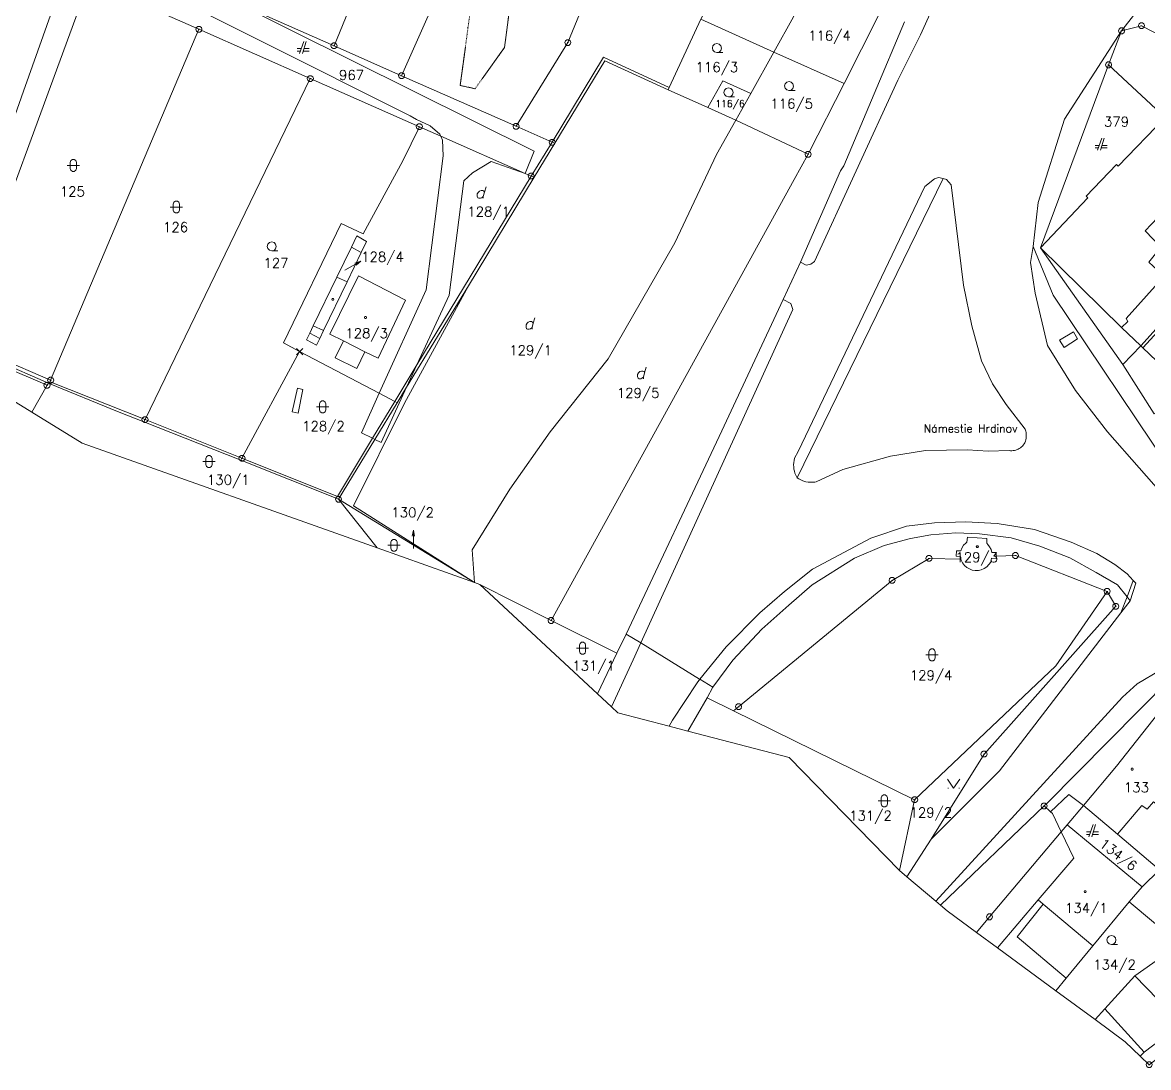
# Model space of a CAD drawing. Extents: x -443817 to 3, y -1171930 to -442383.
# Drawn here: x -443444.5 to -443259.9, y -1170910.7 to -1170739.4 of the extents above; entities that cross this region are included whole.
import ezdxf
from ezdxf.enums import TextEntityAlignment as Align

# ---------------------------------------------------------------- set-up
doc = ezdxf.new("R2010")
doc.units = 0
doc.header["$LTSCALE"] = 0.5
doc.header["$PDMODE"] = 3
doc.header["$PDSIZE"] = 0.5
doc.linetypes.add('DASHDOT', pattern=[25.4, 12.7, -6.35, 0, -6.35])
doc.linetypes.add('DOT', pattern=[0.25, 0, -0.25])
for name, color, linetype, lineweight in [('KATUZ', 7, 'Continuous', 0), ('KLADPAR', 7, 'Continuous', 0), ('ZAPPAR', 7, 'Continuous', 0), ('ZNACKY', 7, 'Continuous', 0), ('ZUOB', 7, 'Continuous', 0)]:
    doc.layers.add(name, color=color, linetype=linetype, lineweight=lineweight)
doc.styles.add('ROMANS', font='romans.shx', dxfattribs={"height": 0.2})

# ---------------------------------------------------------------- blocks, each defined once
blk = doc.blocks.new('$5')
at = {"color": 0}
blk.add_line((-0.12, 0), (0.12, 0), dxfattribs=at)
at = {"color": 0, "flags": 128}
blk.add_lwpolyline([(0.15, 0.48), (0.4, 0.3), (0.5, 0.01), (0.4, -0.28), (0.15, -0.46), (-0.16, -0.46), (-0.41, -0.28), (-0.51, 0.01), (-0.41, 0.3), (-0.16, 0.48), (0.15, 0.48)], dxfattribs=at)
blk = doc.blocks.new('$42')
at = {"color": 0, "flags": 128}
for points in [[(-0.5, 1.5), (-0.4, 1.79), (-0.15, 1.97), (0.16, 1.97), (0.41, 1.79), (0.51, 1.5), (0.51, 0.5), (0.41, 0.21), (0.16, 0.03), (-0.15, 0.03), (-0.4, 0.21), (-0.5, 0.5), (-0.5, 1.5)], [(-1, 1), (0.27, 1), (1, 1)]]:
    blk.add_lwpolyline(points, dxfattribs=at)
blk = doc.blocks.new('$30')
at = {"color": 0, "flags": 128}
blk.add_lwpolyline([(0, 0), (-0.38, 0.1), (-0.65, 0.37), (-0.75, 0.74), (-0.65, 1.11), (-0.38, 1.38), (-0.01, 1.48), (0.36, 1.38), (0.63, 1.11), (0.73, 0.73), (0.63, 0.35), (0.36, 0.08), (-0.02, -0.02), (0.98, -0.02)], dxfattribs=at)
blk = doc.blocks.new('$431')
at = {"color": 0}
blk.add_line((0.63, 0.99), (0.9, 1.89), dxfattribs=at)
at = {"color": 0, "flags": 128}
blk.add_lwpolyline([(0.45, 0), (0.45, 0.27), (0.63, 0.99), (0.54, 1.17), (0.36, 1.26), (0.09, 1.26), (-0.18, 1.17), (-0.36, 0.99), (-0.54, 0.72), (-0.54, 0.36), (-0.45, 0.09), (-0.27, 0), (0, 0), (0.18, 0.09), (0.45, 0.27)], dxfattribs=at)
blk = doc.blocks.new('$45')
at = {"color": 0, "flags": 128}
blk.add_lwpolyline([(0.09, 0.15), (0.18, 0), (0.09, -0.15), (-0.09, -0.15), (-0.18, 0), (-0.09, 0.15), (0.09, 0.15)], dxfattribs=at)
blk = doc.blocks.new('$489')
at = {"color": 0}
blk.add_line((-0.2, 2), (0, 3), dxfattribs=at)
at = {"color": 0, "flags": 128}
blk.add_lwpolyline([(0, 0), (0, 3), (0.2, 2)], dxfattribs=at)
blk = doc.blocks.new('$40')
at = {"color": 0}
for p, q in [((-0.95, 0), (-0.85, 0)), ((0.85, 0), (0.95, 0))]:
    blk.add_line(p, q, dxfattribs=at)
at = {"color": 0, "flags": 128}
blk.add_lwpolyline([(-1, 1.5), (0, 0), (1, 1.5)], dxfattribs=at)
blk = doc.blocks.new('$432')
at = {"color": 0}
for p, q in [((0.1, 2), (-0.6, 0)), ((-0.1, 0), (0.5, 2)), ((-0.32, 0.8), (-1, 0.8)), ((-1, 0.4), (-0.46, 0.4)), ((0.02, 0.4), (1, 0.4)), ((1, 0.8), (0.14, 0.8))]:
    blk.add_line(p, q, dxfattribs=at)

msp = doc.modelspace()

# ---------------------------------------------------------------- linework, layer by layer
at = {"layer": 'KATUZ', "color": 7, "linetype": 'Continuous', "flags": 128}
msp.add_lwpolyline([(-443259.78, -1170910.27), (-443261.25, -1170908.86), (-443263.71, -1170906.5), (-443268.66, -1170902.86), (-443275.09, -1170898.15), (-443284.63, -1170891.14), (-443288.11, -1170888.59), (-443292.91, -1170885.06), (-443293.99, -1170884.14), (-443294.76, -1170883.48), (-443299.5, -1170879.45), (-443300.71, -1170878.42), (-443318.81, -1170859.9), (-443335.45, -1170855.58), (-443338.48, -1170854.79), (-443346.89, -1170852.61), (-443347.95, -1170851.62), (-443350.22, -1170849.5), (-443369.51, -1170831.53), (-443370.39, -1170831.22), (-443386.34, -1170825.55), (-443434.73, -1170808.38), (-443443, -1170803.31), (-443459.84, -1170792.97)], dxfattribs=at)
at = {"layer": 'KLADPAR', "color": 7, "linetype": 'Continuous', "flags": 128}
for points in [[(-443367.82, -1170585.48), (-443399.56, -1170640.54), (-443397.41, -1170653.53), (-443399.03, -1170656.29), (-443401.16, -1170659.91), (-443422.81, -1170697.9), (-443434.14, -1170721.84), (-443434.96, -1170724.16), (-443444.34, -1170750.69), (-443458.29, -1170790.13)], [(-443366.84, -1170713.18), (-443361.36, -1170700.83), (-443345.95, -1170707.67), (-443341.5, -1170709.65), (-443342.15, -1170711.21), (-443342.45, -1170711.9), (-443355.1, -1170742.72), (-443363.58, -1170756.44), (-443382.36, -1170748.14), (-443368.16, -1170716.14)], [(-443258.95, -1170733.88), (-443264.31, -1170740.8), (-443266.44, -1170746.37), (-443277.62, -1170776.37), (-443264.09, -1170795.5), (-443258.99, -1170803.56)], [(-443252.65, -1170744.29), (-443261.04, -1170739.95), (-443264.31, -1170740.8), (-443258.95, -1170733.88)], [(-443258.39, -1170852.77), (-443265.12, -1170861.33), (-443270.55, -1170867.76), (-443273.22, -1170870.93), (-443274.2, -1170872.09), (-443285.96, -1170886.04), (-443288.11, -1170888.59), (-443292.91, -1170885.06), (-443293.99, -1170884.14), (-443294.76, -1170883.48), (-443299.5, -1170879.45), (-443295.53, -1170873.29), (-443286.85, -1170859.36), (-443265.26, -1170835.13), (-443266.68, -1170832.68), (-443281.71, -1170826.81), (-443284.9, -1170826.91), (-443284.9, -1170826.31), (-443285.57, -1170826.3), (-443285.71, -1170825.84), (-443285.98, -1170825.39), (-443286.22, -1170824.97), (-443286.4, -1170824.78), (-443286.38, -1170823.99), (-443289.58, -1170823.8), (-443289.66, -1170824.64), (-443289.86, -1170824.76), (-443290.23, -1170825.13), (-443290.49, -1170825.59), (-443290.65, -1170826.03), (-443291.4, -1170826.03), (-443291.45, -1170826.9), (-443290.7, -1170826.96), (-443290.68, -1170827.11), (-443290.64, -1170827.41), (-443295.88, -1170827.29), (-443301.93, -1170830.89), (-443327.11, -1170851.59), (-443327.94, -1170852.27), (-443332.24, -1170850.11), (-443335.45, -1170855.58), (-443338.48, -1170854.79), (-443346.89, -1170852.61), (-443347.95, -1170851.62), (-443350.22, -1170849.5), (-443347.06, -1170842.82), (-443357.84, -1170837.47), (-443317.98, -1170765.17), (-443315.7, -1170761.03), (-443315.51, -1170760.68), (-443309.8, -1170749.41), (-443304.12, -1170738.19)], [(-443455.61, -1170792.41), (-443440.5, -1170798.9), (-443443, -1170803.31), (-443459.84, -1170792.97)], [(-443254.5, -1170903.57), (-443260.62, -1170908.21), (-443261.25, -1170908.86), (-443263.71, -1170906.5), (-443268.66, -1170902.86), (-443267.06, -1170901.09), (-443262.15, -1170895.69), (-443254.77, -1170890.52)]]:
    msp.add_lwpolyline(points, dxfattribs=at)
for points in [[(-443397.14, -1170661.72), (-443428.95, -1170720.57), (-443429.91, -1170722.35), (-443430.46, -1170723.36), (-443432.13, -1170728.25), (-443433.6, -1170732.58), (-443455.25, -1170791.44), (-443455.44, -1170791.95), (-443455.61, -1170792.41), (-443458.19, -1170791.31), (-443458.3, -1170790.71), (-443458.29, -1170790.13), (-443444.34, -1170750.69), (-443434.96, -1170724.16), (-443434.14, -1170721.84), (-443422.81, -1170697.9), (-443401.16, -1170659.91), (-443397.14, -1170661.72)], [(-443388.55, -1170688.37), (-443379.75, -1170692.33), (-443379.87, -1170692.92), (-443373.88, -1170695.54), (-443393.43, -1170743.25), (-443410.44, -1170735.73), (-443412.09, -1170735), (-443412.05, -1170734.93), (-443388.55, -1170688.37)], [(-443370.8, -1170696.88), (-443370.65, -1170696.58), (-443361.36, -1170700.83), (-443366.84, -1170713.18), (-443368.16, -1170716.14), (-443382.36, -1170748.14), (-443393.43, -1170743.25), (-443373.88, -1170695.54), (-443370.8, -1170696.88)], [(-443323.93, -1170718.46), (-443324.28, -1170719.22), (-443327.38, -1170727.31), (-443327.54, -1170727.61), (-443333.31, -1170738.9), (-443338.49, -1170750.09), (-443338.67, -1170750.47), (-443349.01, -1170745.72), (-443357.22, -1170759.23), (-443357.67, -1170759.06), (-443363.58, -1170756.44), (-443355.1, -1170742.72), (-443342.45, -1170711.9), (-443342.15, -1170711.21), (-443327.82, -1170716.91), (-443323.93, -1170718.46)], [(-443382.36, -1170748.14), (-443363.58, -1170756.44), (-443357.67, -1170759.06), (-443357.22, -1170759.23), (-443360.61, -1170764.8), (-443361.11, -1170764.59), (-443362.1, -1170764.15), (-443375.93, -1170758.05), (-443379.45, -1170756.5), (-443397.33, -1170748.62), (-443415.59, -1170740.54), (-443433.6, -1170732.58), (-443432.13, -1170728.25), (-443430.46, -1170723.36), (-443428.7, -1170727.66), (-443426.76, -1170728.52), (-443412.09, -1170735), (-443410.44, -1170735.73), (-443393.43, -1170743.25), (-443382.36, -1170748.14)], [(-443333.31, -1170738.9), (-443327.54, -1170727.61), (-443327.38, -1170727.31), (-443316.02, -1170732.12), (-443315.65, -1170732.3), (-443318.09, -1170738.5), (-443321.32, -1170744.26), (-443333.31, -1170738.9)], [(-443440, -1170798.31), (-443440.12, -1170798.6), (-443440.24, -1170798.55), (-443440.5, -1170798.9), (-443455.61, -1170792.41), (-443455.44, -1170791.95), (-443455.25, -1170791.44), (-443433.6, -1170732.58), (-443415.59, -1170740.54), (-443439.9, -1170798.07), (-443440, -1170798.31)], [(-443305.93, -1170736.84), (-443306.1, -1170737.29), (-443304.12, -1170738.19), (-443309.8, -1170749.41), (-443321.32, -1170744.26), (-443318.09, -1170738.5), (-443315.65, -1170732.3), (-443312.65, -1170733.7), (-443305.93, -1170736.84)], [(-443440.12, -1170798.6), (-443440, -1170798.31), (-443439.9, -1170798.07), (-443415.59, -1170740.54), (-443397.33, -1170748.62), (-443424.43, -1170804.52), (-443424.6, -1170804.87), (-443428.95, -1170803.21), (-443440.12, -1170798.6)], [(-443338.67, -1170750.47), (-443338.49, -1170750.09), (-443333.31, -1170738.9), (-443321.32, -1170744.26), (-443325.12, -1170751.05), (-443329.7, -1170749), (-443332.16, -1170753.38), (-443338.67, -1170750.47)], [(-443228.39, -1170759.45), (-443230.32, -1170761.97), (-443232.15, -1170764.13), (-443235.28, -1170767.82), (-443236.37, -1170768.7), (-443232.9, -1170772.21), (-443227.26, -1170777.93), (-443227.71, -1170778.38), (-443230.52, -1170781.25), (-443236.26, -1170775.41), (-443236.53, -1170775.14), (-443241.83, -1170769.75), (-443242.87, -1170768.7), (-443243.3, -1170768.26), (-443247.28, -1170764.22), (-443248.07, -1170764.88), (-443250.06, -1170762.66), (-443249.32, -1170761.92), (-443257.15, -1170755.01), (-443266.44, -1170746.37), (-443264.31, -1170740.8), (-443261.04, -1170739.95), (-443252.65, -1170744.29), (-443228.39, -1170759.45)], [(-443357.22, -1170759.23), (-443349.01, -1170745.72), (-443338.67, -1170750.47), (-443332.16, -1170753.38), (-443327.58, -1170755.43), (-443330.74, -1170761.08), (-443337.54, -1170775.53), (-443348.49, -1170794.54), (-443358.01, -1170806.51), (-443364.59, -1170815.91), (-443370.81, -1170825.87), (-443370.39, -1170831.22), (-443392.7, -1170817.58), (-443386.73, -1170807.76), (-443383.07, -1170801.75), (-443381.54, -1170799.23), (-443371.37, -1170782.61), (-443360.61, -1170764.8), (-443357.22, -1170759.23)], [(-443309.8, -1170749.41), (-443315.51, -1170760.68), (-443315.7, -1170761.03), (-443327.58, -1170755.43), (-443325.12, -1170751.05), (-443321.32, -1170744.26), (-443309.8, -1170749.41)], [(-443257.15, -1170755.01), (-443264.87, -1170762.96), (-443265.16, -1170762.69), (-443270.11, -1170767.9), (-443269.82, -1170768.17), (-443277.62, -1170776.37), (-443266.44, -1170746.37), (-443257.15, -1170755.01)], [(-443424.6, -1170804.87), (-443424.43, -1170804.52), (-443397.33, -1170748.62), (-443379.45, -1170756.5), (-443382.15, -1170762.1), (-443388.65, -1170774.09), (-443392.26, -1170772.36), (-443401.73, -1170791.94), (-443399.08, -1170793.38), (-443408.53, -1170810.86), (-443408.7, -1170811.17), (-443424.6, -1170804.87)], [(-443230.52, -1170781.25), (-443234.22, -1170784.91), (-443237.56, -1170788.28), (-443242.23, -1170792.93), (-443243.48, -1170794.08), (-443253.72, -1170784.15), (-443261.17, -1170792.42), (-443264.09, -1170795.5), (-443277.62, -1170776.37), (-443269.82, -1170768.17), (-443270.11, -1170767.9), (-443265.16, -1170762.69), (-443264.87, -1170762.96), (-443257.15, -1170755.01), (-443249.32, -1170761.92), (-443250.06, -1170762.66), (-443248.07, -1170764.88), (-443247.28, -1170764.22), (-443243.3, -1170768.26), (-443242.87, -1170768.7), (-443241.83, -1170769.75), (-443236.53, -1170775.14), (-443236.26, -1170775.41), (-443230.52, -1170781.25)], [(-443399.08, -1170793.38), (-443401.73, -1170791.94), (-443392.26, -1170772.36), (-443388.65, -1170774.09), (-443382.15, -1170762.1), (-443379.45, -1170756.5), (-443375.93, -1170758.05), (-443362.1, -1170764.15), (-443361.11, -1170764.59), (-443360.61, -1170764.8), (-443371.37, -1170782.61), (-443381.54, -1170799.23), (-443383.07, -1170801.75), (-443383.47, -1170801.54), (-443386.02, -1170800.2), (-443399.08, -1170793.38)], [(-443337.54, -1170775.53), (-443330.74, -1170761.08), (-443327.58, -1170755.43), (-443315.7, -1170761.03), (-443317.98, -1170765.17), (-443357.84, -1170837.47), (-443369.51, -1170831.53), (-443370.39, -1170831.22), (-443370.81, -1170825.87), (-443364.59, -1170815.91), (-443358.01, -1170806.51), (-443348.49, -1170794.54), (-443337.54, -1170775.53)], [(-443389.7, -1170774.39), (-443390.6, -1170776.25), (-443392.98, -1170781.16), (-443396.84, -1170789.13), (-443397.42, -1170790.34), (-443397.96, -1170791.45), (-443396.31, -1170792.31), (-443395.77, -1170791.2), (-443395.15, -1170789.91), (-443391.31, -1170781.95), (-443388.97, -1170777.11), (-443388.09, -1170775.31), (-443389.7, -1170774.39)], [(-443390.6, -1170776.25), (-443389.7, -1170774.39), (-443388.09, -1170775.31), (-443388.97, -1170777.11), (-443391.31, -1170781.95), (-443395.15, -1170789.91), (-443395.77, -1170791.2), (-443396.31, -1170792.31), (-443397.96, -1170791.45), (-443397.42, -1170790.34), (-443396.84, -1170789.13), (-443392.98, -1170781.16), (-443390.6, -1170776.25)], [(-443386.21, -1170794.47), (-443381.74, -1170784.94), (-443389.41, -1170780.96), (-443394.12, -1170790.51), (-443391.91, -1170791.62), (-443393.23, -1170794.38), (-443389.71, -1170796.16), (-443388.37, -1170793.41), (-443386.21, -1170794.47)], [(-443381.74, -1170784.94), (-443386.21, -1170794.47), (-443388.37, -1170793.41), (-443389.71, -1170796.16), (-443393.23, -1170794.38), (-443391.91, -1170791.62), (-443394.12, -1170790.51), (-443389.41, -1170780.96), (-443381.74, -1170784.94)], [(-443243.48, -1170794.08), (-443243.93, -1170794.37), (-443245.79, -1170795.56), (-443253.01, -1170800.18), (-443256.83, -1170802.46), (-443258.99, -1170803.56), (-443264.09, -1170795.5), (-443261.17, -1170792.42), (-443253.72, -1170784.15), (-443243.48, -1170794.08)], [(-443386.02, -1170800.2), (-443383.47, -1170801.54), (-443383.07, -1170801.75), (-443386.73, -1170807.76), (-443392.7, -1170817.58), (-443393.1, -1170817.39), (-443408.7, -1170811.17), (-443408.53, -1170810.86), (-443399.08, -1170793.38), (-443386.02, -1170800.2)], [(-443408.7, -1170811.17), (-443393.1, -1170817.39), (-443392.7, -1170817.58), (-443386.34, -1170825.55), (-443434.73, -1170808.38), (-443443, -1170803.31), (-443440.5, -1170798.9), (-443440.24, -1170798.55), (-443440.12, -1170798.6), (-443428.95, -1170803.21), (-443424.6, -1170804.87), (-443408.7, -1170811.17)], [(-443290.62, -1170827.58), (-443290.64, -1170827.41), (-443290.68, -1170827.11), (-443290.7, -1170826.96), (-443291.45, -1170826.9), (-443291.4, -1170826.03), (-443290.65, -1170826.03), (-443290.49, -1170825.59), (-443290.23, -1170825.13), (-443289.86, -1170824.76), (-443289.66, -1170824.64), (-443289.58, -1170823.8), (-443286.38, -1170823.99), (-443286.4, -1170824.78), (-443286.22, -1170824.97), (-443285.98, -1170825.39), (-443285.71, -1170825.84), (-443285.57, -1170826.3), (-443284.9, -1170826.31), (-443284.9, -1170826.91), (-443284.9, -1170827.24), (-443284.9, -1170827.27), (-443285.63, -1170827.26), (-443285.76, -1170827.88), (-443286.07, -1170828.27), (-443286.43, -1170828.65), (-443286.85, -1170828.91), (-443287.32, -1170829.16), (-443287.76, -1170829.27), (-443288.3, -1170829.28), (-443288.79, -1170829.2), (-443289.27, -1170829.01), (-443289.71, -1170828.79), (-443290.09, -1170828.43), (-443290.42, -1170828.02), (-443290.62, -1170827.58)], [(-443290.64, -1170827.41), (-443290.62, -1170827.58), (-443290.42, -1170828.02), (-443290.09, -1170828.43), (-443289.71, -1170828.79), (-443289.27, -1170829.01), (-443288.79, -1170829.2), (-443288.3, -1170829.28), (-443287.76, -1170829.27), (-443287.32, -1170829.16), (-443286.85, -1170828.91), (-443286.43, -1170828.65), (-443286.07, -1170828.27), (-443285.76, -1170827.88), (-443285.63, -1170827.26), (-443284.9, -1170827.27), (-443284.9, -1170827.24), (-443284.9, -1170826.91), (-443281.71, -1170826.81), (-443266.68, -1170832.68), (-443275.08, -1170844.88), (-443298.24, -1170866.85), (-443327.94, -1170852.27), (-443327.11, -1170851.59), (-443301.93, -1170830.89), (-443295.88, -1170827.29), (-443290.64, -1170827.41)], [(-443299.5, -1170879.45), (-443300.71, -1170878.42), (-443298.24, -1170866.85), (-443275.08, -1170844.88), (-443266.68, -1170832.68), (-443265.26, -1170835.13), (-443286.85, -1170859.36), (-443295.53, -1170873.29), (-443299.5, -1170879.45)], [(-443298.24, -1170866.85), (-443300.71, -1170878.42), (-443318.81, -1170859.9), (-443335.45, -1170855.58), (-443332.24, -1170850.11), (-443327.94, -1170852.27), (-443298.24, -1170866.85)], [(-443258.39, -1170852.77), (-443252.89, -1170857.8), (-443257.5, -1170863.45), (-443254.02, -1170866.26), (-443249.33, -1170869.77), (-443252.93, -1170873.29), (-443258.1, -1170878.35), (-443264.99, -1170872.49), (-443270.55, -1170867.76), (-443265.12, -1170861.33), (-443258.39, -1170852.77)], [(-443264.99, -1170872.49), (-443258.1, -1170878.35), (-443260.91, -1170881.1), (-443273.22, -1170870.93), (-443270.55, -1170867.76), (-443264.99, -1170872.49)], [(-443275.09, -1170898.15), (-443284.63, -1170891.14), (-443288.11, -1170888.59), (-443285.96, -1170886.04), (-443274.2, -1170872.09), (-443273.22, -1170870.93), (-443260.91, -1170881.1), (-443263.04, -1170883.57), (-443269.01, -1170890.8), (-443273.4, -1170896.1), (-443275.09, -1170898.15)], [(-443254.77, -1170890.52), (-443263.04, -1170883.57), (-443260.91, -1170881.1), (-443258.1, -1170878.35), (-443252.93, -1170873.29), (-443247.6, -1170878.46), (-443245.24, -1170881.43), (-443250.06, -1170887.43), (-443254.77, -1170890.52)], [(-443235.26, -1170889.03), (-443224.56, -1170880.87), (-443223.31, -1170882.75), (-443237.5, -1170893.3), (-443259.78, -1170910.27), (-443261.25, -1170908.86), (-443260.62, -1170908.21), (-443254.5, -1170903.57), (-443252.38, -1170901.96), (-443252.07, -1170902.37), (-443246.89, -1170897.99), (-443244.25, -1170895.88), (-443244.19, -1170895.84), (-443235.26, -1170889.03)], [(-443268.66, -1170902.86), (-443275.09, -1170898.15), (-443273.4, -1170896.1), (-443269.01, -1170890.8), (-443263.04, -1170883.57), (-443254.77, -1170890.52), (-443262.15, -1170895.69), (-443267.06, -1170901.09), (-443268.66, -1170902.86)]]:
    msp.add_lwpolyline(points, close=True, dxfattribs=at)
at = {"layer": 'KLADPAR', "color": 7, "linetype": 'DASHDOT'}
msp.add_lwpolyline([(-443366.84, -1170713.18), (-443363.02, -1170713.23), (-443360.92, -1170717.35), (-443359.42, -1170723.15), (-443359.6, -1170728.68), (-443364.69, -1170737.37), (-443365.48, -1170743.51), (-443370.31, -1170750.27), (-443372.77, -1170749.74), (-443368.16, -1170716.14)], dxfattribs=at)
at = {"layer": 'KLADPAR', "color": 7, "linetype": 'DOT'}
msp.add_lwpolyline([(-443368.16, -1170716.14), (-443372.77, -1170749.74), (-443370.31, -1170750.27), (-443365.48, -1170743.51), (-443364.69, -1170737.37), (-443359.6, -1170728.68), (-443359.42, -1170723.15), (-443360.92, -1170717.35), (-443363.02, -1170713.23)], dxfattribs=at)
at = {"layer": 'KLADPAR', "color": 7, "linetype": 'Continuous'}
msp.add_point((-443399.08, -1170793.38), dxfattribs=at)
msp.add_point((-443399.08, -1170793.38), dxfattribs=at)
for points in [[(-443332.16, -1170753.38), (-443329.7, -1170749), (-443325.12, -1170751.05), (-443327.58, -1170755.43)], [(-443386.34, -1170825.55), (-443392.7, -1170817.58), (-443370.39, -1170831.22)], [(-443350.22, -1170849.5), (-443369.51, -1170831.53), (-443357.84, -1170837.47), (-443347.06, -1170842.82)]]:
    msp.add_3dface(points, dxfattribs=at)
at = {"layer": 'ZAPPAR', "color": 7, "linetype": 'Continuous'}
for p, q in [((-443309.85, -1170762.9), (-443299.93, -1170739.33)), ((-443361.11, -1170764.59), (-443357.67, -1170759.06)), ((-443361.11, -1170764.59), (-443379.84, -1170795.54)), ((-443293.54, -1170765), (-443317.52, -1170814.06)), ((-443390.6, -1170776.25), (-443388.97, -1170777.11)), ((-443316.93, -1170778.7), (-443319.8, -1170784.85)), ((-443392.98, -1170781.16), (-443391.31, -1170781.95)), ((-443397.42, -1170790.34), (-443395.77, -1170791.2)), ((-443396.84, -1170789.13), (-443395.15, -1170789.91)), ((-443455.44, -1170791.95), (-443440.24, -1170798.55)), ((-443455.25, -1170791.44), (-443439.9, -1170798.07)), ((-443391.91, -1170791.62), (-443388.37, -1170793.41)), ((-443440, -1170798.31), (-443424.43, -1170804.52)), ((-443383.47, -1170801.54), (-443387.12, -1170807.57)), ((-443424.43, -1170804.52), (-443408.53, -1170810.86)), ((-443262.39, -1170830.9), (-443263.41, -1170833.57)), ((-443263.41, -1170833.57), (-443264.41, -1170836.21)), ((-443347.06, -1170842.82), (-443345.55, -1170839.67)), ((-443333.5, -1170847.05), (-443343.14, -1170841.14)), ((-443347.06, -1170842.82), (-443350.22, -1170849.5)), ((-443332.24, -1170850.11), (-443331.35, -1170848.37)), ((-443262.15, -1170895.69), (-443258.39, -1170899.57)), ((-443260.62, -1170908.21), (-443267.06, -1170901.09))]:
    msp.add_line(p, q, dxfattribs=at)
at = {"layer": 'ZAPPAR', "color": 7, "linetype": 'Continuous', "flags": 128}
for points in [[(-443288.22, -1170661.08), (-443277.51, -1170673.54), (-443275.36, -1170677.36), (-443274.3, -1170682.72), (-443275.06, -1170691.02), (-443281.32, -1170706.17), (-443297.28, -1170741.43), (-443300.99, -1170748.89), (-443314.67, -1170778.59), (-443315.26, -1170779.05), (-443316.02, -1170779.22), (-443316.93, -1170778.7)], [(-443432.13, -1170728.25), (-443429.61, -1170730.29), (-443380.97, -1170754.71), (-443379.9, -1170755.35), (-443377.65, -1170756.37), (-443376.07, -1170757.72), (-443375.93, -1170758.05)], [(-443410.44, -1170735.73), (-443360.6, -1170760.49), (-443362.1, -1170764.15)], [(-443264.31, -1170740.8), (-443273.69, -1170755.28), (-443278.01, -1170768.93), (-443278.82, -1170776.14)], [(-443338.49, -1170750.09), (-443349.26, -1170745.12), (-443357.67, -1170759.06)], [(-443375.93, -1170758.05), (-443375.66, -1170758.7), (-443375.52, -1170761.26), (-443378.34, -1170783.25), (-443386.02, -1170800.2)], [(-443362.1, -1170764.15), (-443367.7, -1170762.23), (-443370.74, -1170764.08), (-443372.14, -1170765.37), (-443374.58, -1170784.13), (-443379.84, -1170795.54)], [(-443250.06, -1170762.66), (-443260.44, -1170773.59), (-443257.85, -1170776.24), (-443259.85, -1170778.7), (-443257.02, -1170781.34), (-443257.88, -1170782.46), (-443258.33, -1170782.1), (-443263.58, -1170787.97), (-443263.27, -1170788.42), (-443264.31, -1170789.42)], [(-443316.93, -1170778.7), (-443310.38, -1170763.73), (-443309.85, -1170762.9)], [(-443245.77, -1170830.03), (-443256.45, -1170812.52), (-443275.53, -1170784.12), (-443278.82, -1170776.14), (-443279.24, -1170778.77), (-443278.5, -1170783.8), (-443276.45, -1170792.35), (-443271.86, -1170799.74), (-443266.6, -1170806.53), (-443245.83, -1170830.14)], [(-443277.62, -1170776.37), (-443264.31, -1170789.42), (-443261.17, -1170792.42)], [(-443371.37, -1170782.61), (-443381.87, -1170801.81), (-443390.27, -1170818.68), (-443370.39, -1170831.22)], [(-443319.8, -1170784.85), (-443329.84, -1170806.37), (-443345.55, -1170839.67), (-443343.14, -1170841.14)], [(-443343.14, -1170841.14), (-443318.21, -1170786.45), (-443318.52, -1170785.51), (-443319.8, -1170784.85)], [(-443243.93, -1170794.37), (-443253.54, -1170784.83), (-443260.8, -1170792.77)], [(-443261.17, -1170792.42), (-443260.8, -1170792.77), (-443253.01, -1170800.18)], [(-443383.47, -1170801.54), (-443379.84, -1170795.54), (-443381.54, -1170799.23)], [(-443386.73, -1170807.76), (-443385.7, -1170808.26), (-443381.54, -1170799.23)], [(-443386.02, -1170800.2), (-443388.96, -1170806.68), (-443387.12, -1170807.57)], [(-443386.73, -1170807.76), (-443387.12, -1170807.57), (-443392.88, -1170817.1), (-443408.53, -1170810.86)], [(-443262.39, -1170830.9), (-443263.37, -1170829.79), (-443265.4, -1170828.27), (-443268.38, -1170826.46), (-443272.6, -1170824.63), (-443278.61, -1170822.51), (-443284.72, -1170821.55), (-443289.82, -1170821.27), (-443294.98, -1170821.44), (-443299.59, -1170821.97), (-443305.41, -1170823.94), (-443314.99, -1170829.03), (-443319.59, -1170832.68), (-443323.61, -1170836.2), (-443329.13, -1170841.79), (-443333.44, -1170847.09)], [(-443318.86, -1170834.93), (-443315.06, -1170831.61), (-443308.11, -1170827.25), (-443303.21, -1170825.18), (-443298.91, -1170824), (-443295.56, -1170823.4), (-443291.51, -1170823.09)], [(-443291.51, -1170823.09), (-443287.62, -1170823.23), (-443282.44, -1170823.89), (-443277.72, -1170825.26), (-443272.8, -1170827.19), (-443268.49, -1170829.58), (-443264.99, -1170831.62), (-443263.41, -1170833.57)], [(-443262.88, -1170834.22), (-443262, -1170831.35), (-443262.39, -1170830.9)], [(-443264.41, -1170836.21), (-443262.88, -1170834.22), (-443263.41, -1170833.57)], [(-443331.35, -1170848.37), (-443328.06, -1170843.97), (-443323.28, -1170838.86), (-443318.86, -1170834.93)], [(-443295.53, -1170873.29), (-443284.32, -1170862.08), (-443264.41, -1170836.21)], [(-443347.95, -1170851.62), (-443344.39, -1170843.88), (-443343.14, -1170841.14)], [(-443294.76, -1170883.48), (-443264.18, -1170850.05), (-443261.76, -1170847.85), (-443257.87, -1170845.56), (-443254.5, -1170845.16), (-443256.36, -1170847.04), (-443276.59, -1170867.46), (-443277.01, -1170867.86)], [(-443338.48, -1170854.79), (-443337.95, -1170853.77), (-443333.9, -1170847.65), (-443333.44, -1170847.09)], [(-443331.35, -1170848.37), (-443333.44, -1170847.09), (-443333.5, -1170847.05)], [(-443270.55, -1170867.76), (-443272.98, -1170865.98), (-443275.95, -1170868.82), (-443275.61, -1170869.12), (-443274.2, -1170872.09)], [(-443293.99, -1170884.14), (-443277.01, -1170867.86), (-443275.95, -1170868.82)], [(-443264.99, -1170872.49), (-443261, -1170867.77), (-443260.13, -1170868.4), (-443259.05, -1170867.16), (-443256.42, -1170869.19), (-443254.02, -1170866.26)], [(-443274.2, -1170872.09), (-443272.15, -1170876.39), (-443277.96, -1170883.26)], [(-443269.01, -1170890.8), (-443277.15, -1170883.95), (-443277.96, -1170883.26), (-443284.63, -1170891.14)], [(-443273.4, -1170896.1), (-443281.42, -1170889.32), (-443277.15, -1170883.95)]]:
    msp.add_lwpolyline(points, dxfattribs=at)
msp.add_lwpolyline([(-443290.23, -1170782.5), (-443292.27, -1170766.06), (-443293.03, -1170765.16), (-443293.54, -1170765), (-443294.31, -1170764.82), (-443295, -1170765.07), (-443296.55, -1170766.33), (-443317.35, -1170809.73), (-443317.92, -1170810.86), (-443318.01, -1170811.21), (-443318.06, -1170811.56), (-443318.08, -1170811.92), (-443318.07, -1170812.29), (-443318.03, -1170812.63), (-443317.96, -1170812.98), (-443317.86, -1170813.32), (-443317.73, -1170813.65), (-443317.52, -1170814.06), (-443317.23, -1170814.25), (-443316.91, -1170814.41), (-443316.58, -1170814.55), (-443316.23, -1170814.66), (-443316.06, -1170814.7), (-443315.7, -1170814.76), (-443315.34, -1170814.8), (-443314.98, -1170814.8), (-443314.62, -1170814.76), (-443314.36, -1170814.72), (-443310.02, -1170812.72), (-443302.18, -1170810.53), (-443296.45, -1170809.59), (-443289.6, -1170809.46), (-443286.19, -1170809.67), (-443282.74, -1170809.59), (-443282.51, -1170809.62), (-443282.29, -1170809.62), (-443282.07, -1170809.6), (-443281.86, -1170809.56), (-443281.64, -1170809.51), (-443281.44, -1170809.44), (-443281.24, -1170809.35), (-443281.09, -1170809.26), (-443280.9, -1170809.14), (-443280.73, -1170809), (-443280.57, -1170808.85), (-443280.42, -1170808.69), (-443280.29, -1170808.51), (-443280.18, -1170808.32), (-443280.07, -1170808.08), (-443280, -1170807.82), (-443279.96, -1170807.57), (-443279.93, -1170807.31), (-443279.93, -1170807.17), (-443279.94, -1170806.92), (-443279.98, -1170806.66), (-443280.03, -1170806.41), (-443280.14, -1170806.08), (-443283.25, -1170802.04), (-443285.49, -1170798.68), (-443287.3, -1170794.9), (-443288.86, -1170789.15), (-443290.23, -1170782.5)], close=True, dxfattribs=at)
at = {"layer": 'ZAPPAR', "color": 7, "linetype": 'Continuous'}
for points in [[(-443272.22, -1170790.11), (-443274.48, -1170791.48), (-443273.74, -1170792.69), (-443271.53, -1170791.29)], [(-443399.45, -1170799.34), (-443400.3, -1170803.25), (-443399.3, -1170803.46), (-443398.53, -1170799.59)]]:
    msp.add_3dface(points, dxfattribs=at)
at = {"layer": 'ZUOB', "color": 7, "linetype": 'Continuous', "flags": 128}
msp.add_lwpolyline([(-443259.78, -1170910.27), (-443261.25, -1170908.86), (-443263.71, -1170906.5), (-443268.66, -1170902.86), (-443275.09, -1170898.15), (-443284.63, -1170891.14), (-443288.11, -1170888.59), (-443292.91, -1170885.06), (-443293.99, -1170884.14), (-443294.76, -1170883.48), (-443299.5, -1170879.45), (-443300.71, -1170878.42), (-443298.24, -1170866.85), (-443327.94, -1170852.27), (-443332.24, -1170850.11), (-443335.45, -1170855.58), (-443338.48, -1170854.79), (-443346.89, -1170852.61), (-443347.95, -1170851.62), (-443350.22, -1170849.5), (-443347.06, -1170842.82), (-443357.84, -1170837.47), (-443369.51, -1170831.53), (-443370.39, -1170831.22), (-443386.34, -1170825.55), (-443434.73, -1170808.38), (-443443, -1170803.31), (-443459.84, -1170792.97)], dxfattribs=at)
msp.add_lwpolyline([(-443300.71, -1170878.42), (-443318.81, -1170859.9), (-443335.45, -1170855.58), (-443332.24, -1170850.11), (-443327.94, -1170852.27), (-443298.24, -1170866.85), (-443300.71, -1170878.42)], close=True, dxfattribs=at)
at = {"layer": 'ZUOB', "color": 7, "linetype": 'Continuous'}
msp.add_3dface([(-443369.51, -1170831.53), (-443357.84, -1170837.47), (-443347.06, -1170842.82), (-443350.22, -1170849.5)], dxfattribs=at)

# ---------------------------------------------------------------- block references
at = {"layer": 'KLADPAR', "color": 7, "linetype": 'Continuous'}
for name, p in [('$432', (-443398.5, -1170744.51)), ('$30', (-443330.66, -1170744.34)), ('$30', (-443318.83, -1170750.57)), ('$30', (-443328.75, -1170751.61)), ('$432', (-443267.66, -1170760.37)), ('$42', (-443436.18, -1170763.86)), ('$431', (-443369.41, -1170768.24)), ('$42', (-443419.29, -1170770.68)), ('$30', (-443403.64, -1170776.86)), ('$45', (-443393.63, -1170784.8)), ('$45', (-443388.28, -1170787.79)), ('$431', (-443361.42, -1170789.71)), ('$431', (-443343.14, -1170797.83)), ('$42', (-443395.31, -1170803.43)), ('$42', (-443413.94, -1170812.4)), ('$489', (-443380.43, -1170825.65)), ('$42', (-443383.61, -1170826.12)), ('$45', (-443287.97, -1170825.34)), ('$42', (-443352.69, -1170843)), ('$42', (-443295.39, -1170844.09)), ('$45', (-443262.57, -1170861.82)), ('$40', (-443291.85, -1170864.96)), ('$42', (-443303.22, -1170868.03)), ('$432', (-443269.07, -1170872.91)), ('$45', (-443270.28, -1170881.9)), ('$30', (-443265.96, -1170890.56))]:
    msp.add_blockref(name, p, dxfattribs=at)
at = {"layer": 'KLADPAR', "color": 7, "linetype": 'Continuous', "rotation": 299.943413}
msp.add_blockref('$489', (-443391.66, -1170780.03), dxfattribs=at)
at = {"layer": 'ZNACKY', "color": 7, "linetype": 'Continuous'}
for p in [(-443415.59, -1170740.54), (-443264.31, -1170740.8), (-443261.04, -1170739.95), (-443355.1, -1170742.72), (-443393.43, -1170743.25), (-443266.44, -1170746.37), (-443382.36, -1170748.14), (-443397.33, -1170748.62), (-443379.45, -1170756.5), (-443363.58, -1170756.44), (-443357.67, -1170759.06), (-443315.7, -1170761.03), (-443361.11, -1170764.59), (-443439.9, -1170798.07), (-443440.5, -1170798.9), (-443424.43, -1170804.52), (-443408.53, -1170810.86), (-443392.7, -1170817.58), (-443295.88, -1170827.29), (-443281.71, -1170826.81), (-443301.93, -1170830.89), (-443266.68, -1170832.68), (-443265.26, -1170835.13), (-443357.84, -1170837.47), (-443327.11, -1170851.59), (-443286.85, -1170859.36), (-443298.24, -1170866.85), (-443277.01, -1170867.86), (-443285.96, -1170886.04), (-443259.78, -1170910.27)]:
    msp.add_blockref('$5', p, dxfattribs=at)

# ---------------------------------------------------------------- texts
at = {"layer": 'KLADPAR', "color": 7, "linetype": 'Continuous', "style": 'ROMANS'}
for s, height, p in [('116/4', 1.6, (-443312.2, -1170740.78)), ('116/3', 1.6, (-443330.66, -1170745.94)), ('967', 1.6, (-443390.57, -1170747.24)), ('116/5', 1.6, (-443318.4, -1170751.92)), ('116/6', 1.1, (-443328.51, -1170752.18)), ('379', 1.6, (-443265.14, -1170754.88)), ('125', 1.6, (-443436.34, -1170766.33)), ('128/1', 1.6, (-443368.09, -1170769.62)), ('126', 1.6, (-443419.42, -1170772.17)), ('128/4', 1.6, (-443385.49, -1170777.03)), ('127', 1.6, (-443402.96, -1170778.06)), ('128/3', 1.6, (-443388.09, -1170789.56)), ('129/1', 1.6, (-443361.21, -1170792.35)), ('129/5', 1.6, (-443343.58, -1170799.35)), ('128/2', 1.6, (-443395.17, -1170804.79)), ('130/1', 1.6, (-443410.78, -1170813.6)), ('130/2', 1.6, (-443380.55, -1170818.94)), ('129/3', 1.6, (-443288.06, -1170826.29)), ('131/1', 1.6, (-443350.87, -1170844.07)), ('129/4', 1.6, (-443295.54, -1170845.64)), ('133', 1.6, (-443261.87, -1170864.02)), ('129/2', 1.6, (-443295.58, -1170868.13)), ('131/2', 1.6, (-443305.48, -1170868.66)), ('134/1', 1.6, (-443270.08, -1170883.8)), ('134/2', 1.6, (-443265.46, -1170893.06))]:
    msp.add_text(s, height=height, dxfattribs=at).set_placement(p, align=Align.TOP_CENTER)
msp.add_text('134/6', height=1.6, rotation=322.461, dxfattribs=at).set_placement((-443264.35, -1170875.21), align=Align.TOP_CENTER)
at = {"layer": 'ZNACKY', "color": 7, "linetype": 'Continuous', "style": 'ROMANS'}
msp.add_text('Námestie Hrdinov', height=1.3, dxfattribs=at).set_placement((-443296.75, -1170806.62))

doc.saveas('drawing.dxf')
